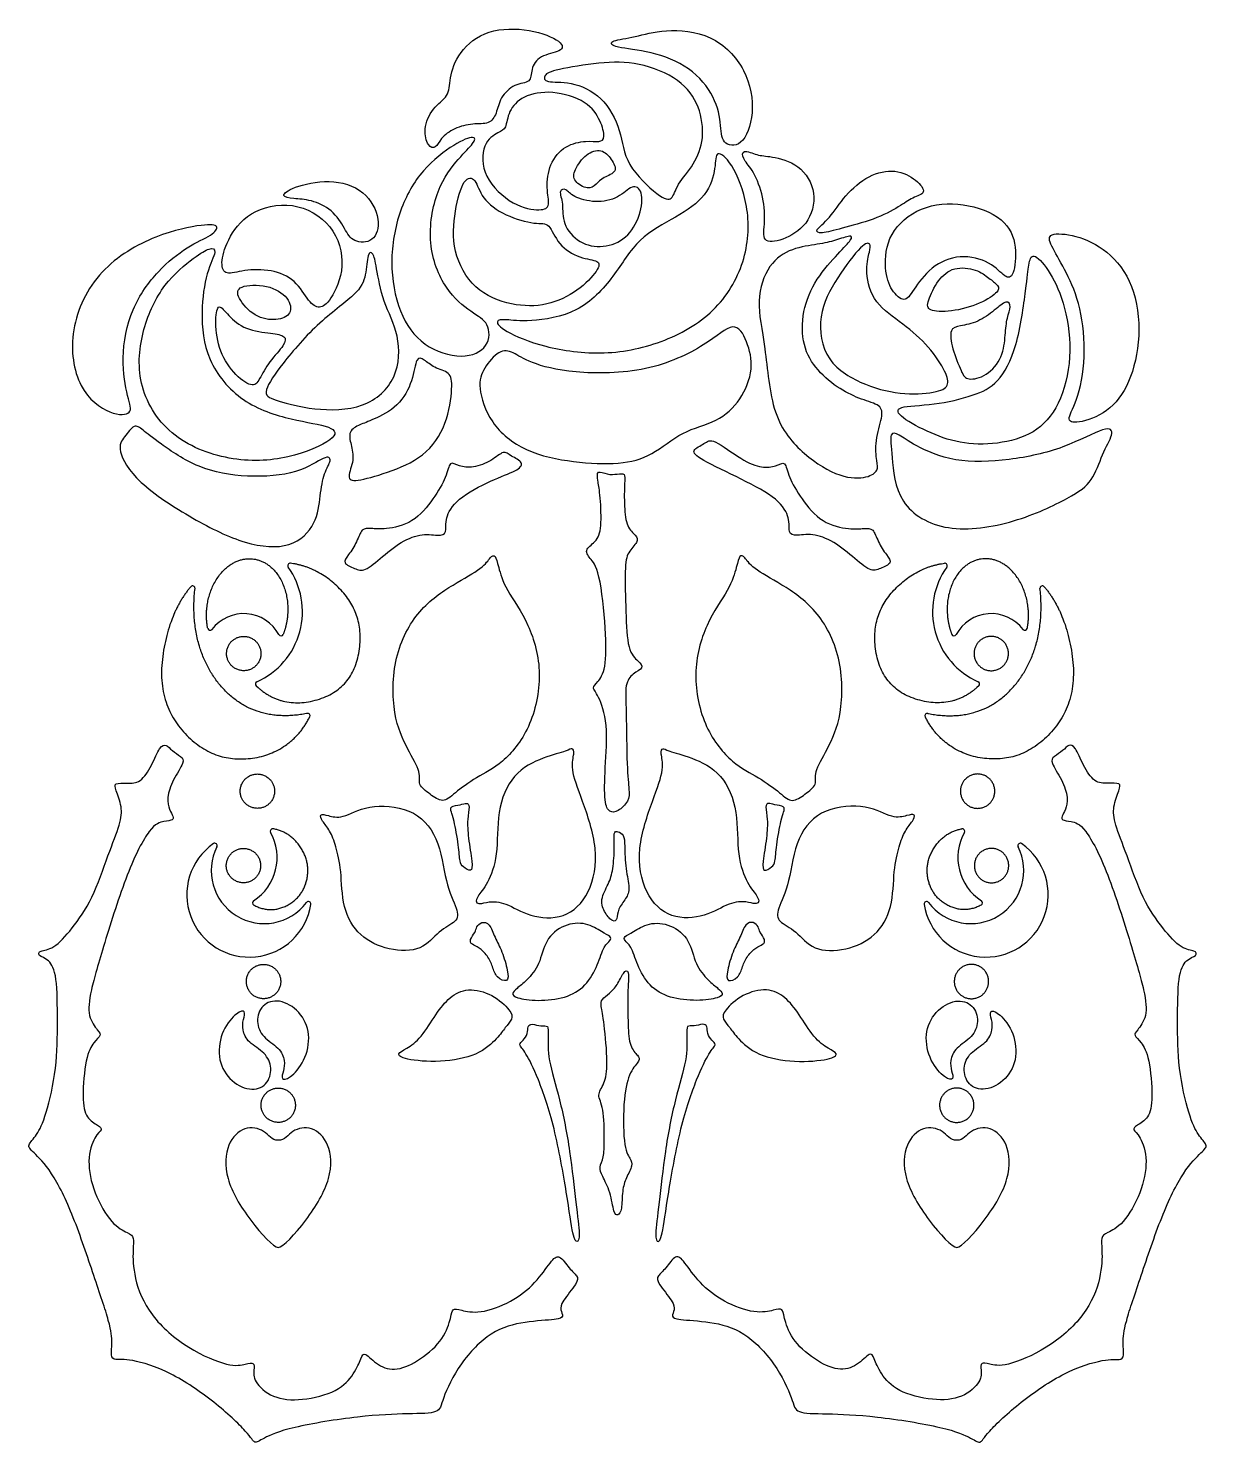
# Model space of a CAD drawing. Header units: millimetres. Extents: x -143 to 143, y -143 to 143.
# Drawn here: x -129.2 to -69.4, y 71.2 to 142.9 of the extents above; entities that cross this region are included whole.
import ezdxf

# ---------------------------------------------------------------- set-up
doc = ezdxf.new("R2010")
doc.units = ezdxf.units.MM
doc.header["$MEASUREMENT"] = 0
doc.layers.add('Default', color=18, linetype='Continuous')

msp = doc.modelspace()

# ---------------------------------------------------------------- linework, layer by layer
at = {"layer": 'Default', "color": 5}
for p, q in [((-120.925, 114.581), (-120.969, 114.528)), ((-77.663, 114.581), (-77.619, 114.528)), ((-117.609, 109.561), (-117.509, 109.47)), ((-80.979, 109.561), (-81.079, 109.47)), ((-115.023, 108.159), (-115.061, 108.151)), ((-114.958, 107.858), (-114.892, 107.981)), ((-83.629, 107.858), (-83.696, 107.981)), ((-83.565, 108.159), (-83.527, 108.151)), ((-117.734, 98.446), (-117.721, 98.439)), ((-80.854, 98.446), (-80.867, 98.439))]:
    msp.add_line(p, q, dxfattribs=at)
for centre, radius, start, end in [((-119.153, 113.318), 3.889, 293.9207, 35.54166), ((-115.889, 115.65), 0.122, 82.67685, 215.54166), ((-79.435, 113.318), 3.889, 144.45834, 246.0793), ((-82.699, 115.65), 0.122, 324.45834, 97.32315), ((-120.831, 114.503), 0.122, 353.47062, 140.50245), ((-77.757, 114.503), 0.122, 39.49755, 186.52938), ((-118.239, 111.194), 2.023, 28.25499, 142.7122), ((-80.349, 111.194), 2.023, 37.2878, 151.74501), ((-119.945, 112.493), 0.122, 191.04258, 322.7122), ((-116.35, 112.209), 0.122, 208.25499, 339.06305), ((-82.238, 112.209), 0.122, 200.93695, 331.74501), ((-78.643, 112.493), 0.122, 217.2878, 348.95742), ((-117.527, 109.652), 0.122, 113.9207, 227.68762), ((-81.061, 109.652), 0.122, 312.31238, 66.0793), ((-114.999, 108.039), 0.122, 331.44443, 101.50609), ((-83.589, 108.039), 0.122, 78.49391, 208.55557), ((-119.155, 100.85), 2.609, 302.7766, 29.32666), ((-116.773, 102.187), 0.122, 80.7588, 209.32666), ((-79.433, 100.85), 2.609, 150.67334, 237.2234), ((-81.815, 102.187), 0.122, 330.67334, 99.2412), ((-117.962, 98.966), 3.163, 125.03848, 351.15251), ((-117.2, 100.19), 2.687, 153.21236, 322.97862), ((-119.708, 101.456), 0.122, 333.21236, 125.03848), ((-80.625, 98.966), 3.163, 188.84749, 54.96152), ((-81.387, 100.19), 2.687, 217.02138, 26.78764), ((-78.879, 101.456), 0.122, 54.96152, 206.78764), ((-117.676, 98.553), 0.122, 122.7766, 241.77821), ((-114.957, 98.498), 0.122, 351.15251, 142.97862), ((-83.631, 98.498), 0.122, 37.02138, 188.84749), ((-80.912, 98.553), 0.122, 298.22179, 57.2234)]:
    msp.add_arc(centre, radius, start, end, dxfattribs=at)
for points in [[(-108.207, 137.302), (-108.055, 137.481), (-107.579, 137.848), (-106.611, 138.082), (-105.775, 138.011), (-105.418, 138.541), (-105.265, 139.377), (-104.516, 140.108), (-103.635, 140.106), (-103.706, 140.799), (-103.278, 141.533), (-102.075, 141.696), (-101.994, 142.196), (-103.675, 142.889), (-105.928, 142.889), (-107.396, 141.696), (-107.834, 140.29), (-107.803, 139.423), (-108.7, 138.891), (-109.159, 137.74), (-108.904, 136.873), (-108.496, 136.771), (-108.36, 137.122), (-108.207, 137.302)], [(-97.835, 141.7), (-97.191, 141.563), (-95.799, 141.096), (-94.387, 139.623), (-94.018, 138.026), (-94.055, 137.007), (-92.989, 136.79), (-92.299, 138.505), (-92.668, 140.838), (-94.473, 142.68), (-96.99, 142.877), (-98.439, 142.41), (-99.667, 142.287), (-99.667, 141.919), (-98.48, 141.837), (-97.835, 141.7)], [(-100.232, 141.113), (-99.516, 141.185), (-98.247, 141.209), (-96.037, 140.325), (-95.092, 138.938), (-94.871, 137.28), (-95.386, 135.966), (-96.322, 134.95), (-96.496, 134.115), (-97.099, 134.254), (-98.956, 135.995), (-99.073, 137.678), (-100.009, 139.503), (-101.715, 140.234), (-102.992, 140.095), (-103.062, 140.524), (-102.539, 140.779), (-100.947, 141.041), (-100.232, 141.113)], [(-100.911, 137.152), (-101.207, 137.133), (-101.962, 136.997), (-102.778, 136.023), (-102.917, 134.743), (-102.685, 133.862), (-103.103, 133.611), (-104.559, 133.834), (-106.192, 135.346), (-106.164, 137.109), (-105.264, 137.665), (-104.939, 137.758), (-104.847, 138.686), (-104.151, 139.474), (-102.62, 139.78), (-100.784, 139.199), (-100.116, 138.179), (-99.903, 137.298), (-100.181, 137.112), (-100.614, 137.171), (-100.911, 137.152)], [(-107.364, 136.245), (-107.696, 135.867), (-108.509, 134.826), (-109, 131.926), (-108.033, 129.546), (-106.653, 128.433), (-105.764, 127.989), (-105.755, 126.707), (-107.088, 126.054), (-109.197, 126.707), (-110.417, 128.407), (-110.892, 131.018), (-110.412, 133.73), (-109.218, 135.787), (-107.475, 137.111), (-106.472, 137.486), (-106.516, 137.094), (-107.032, 136.623), (-107.364, 136.245)], [(-103.643, 128.075), (-103.011, 128.111), (-101.224, 128.37), (-99.425, 130.31), (-98.279, 132.302), (-96.287, 133.307), (-94.7, 134.379), (-94.294, 135.878), (-94.347, 136.759), (-93.518, 136.195), (-92.584, 133.938), (-92.672, 131.205), (-94.118, 128.56), (-96.829, 126.924), (-99.964, 126.251), (-103.117, 126.701), (-105.163, 127.578), (-105.528, 128.089), (-105.017, 128.15), (-104.275, 128.038), (-103.643, 128.075)], [(-100.381, 134.988), (-100.261, 135.098), (-100.046, 135.338), (-99.245, 135.596), (-99.585, 136.259), (-100.092, 136.812), (-100.894, 136.563), (-101.52, 135.688), (-101.548, 135.117), (-100.765, 134.674), (-100.501, 134.877), (-100.381, 134.988)], [(-92.475, 135.673), (-92.297, 135.382), (-91.896, 134.531), (-91.786, 133.058), (-92.007, 131.977), (-90.963, 132.1), (-89.612, 132.861), (-89.121, 134.556), (-90.042, 136.054), (-91.601, 136.422), (-92.191, 136.422), (-92.989, 136.79), (-92.964, 136.275), (-92.653, 135.964), (-92.475, 135.673)], [(-87.9, 132.756), (-87.445, 132.877), (-86.272, 133.177), (-84.937, 133.868), (-84.367, 134.329), (-83.578, 134.511), (-84.088, 135.203), (-85.18, 135.785), (-86.575, 135.482), (-87.789, 134.426), (-88.541, 133.213), (-89.366, 132.606), (-89.002, 132.448), (-88.355, 132.635), (-87.9, 132.756)], [(-114.813, 134.134), (-114.48, 134.047), (-113.726, 133.719), (-113.086, 132.685), (-112.735, 132.02), (-111.617, 131.996), (-111.263, 133.149), (-112.022, 134.723), (-113.903, 135.294), (-115.842, 134.831), (-116.413, 134.358), (-115.724, 134.24), (-115.146, 134.221), (-114.813, 134.134)], [(-106.469, 129.781), (-105.959, 129.318), (-104.64, 128.789), (-102.845, 128.789), (-101.258, 129.546), (-100.22, 130.681), (-100.159, 131.133), (-101.185, 131.194), (-102.345, 131.902), (-102.748, 133.086), (-103.358, 132.915), (-105.016, 133.361), (-106.225, 134.277), (-106.469, 135.315), (-107.079, 135.388), (-107.568, 133.679), (-107.702, 131.567), (-106.979, 130.244), (-106.469, 129.781)], [(-101.459, 134.363), (-101.213, 134.234), (-100.415, 134.007), (-99.217, 134.255), (-98.526, 135.011), (-98.001, 134.698), (-98.084, 133.408), (-98.821, 132.182), (-100, 131.722), (-101.262, 131.952), (-102.119, 132.984), (-102.027, 134.025), (-102.304, 134.716), (-101.889, 134.78), (-101.705, 134.492), (-101.459, 134.363)], [(-118.19, 130.606), (-117.793, 130.662), (-116.814, 130.677), (-115.598, 130.17), (-114.927, 128.961), (-114.405, 128.641), (-113.868, 128.999), (-113.023, 130.761), (-113.62, 133.002), (-115.74, 134.187), (-118.061, 133.637), (-119.129, 132.122), (-119.432, 130.902), (-119.193, 130.343), (-118.586, 130.551), (-118.19, 130.606)], [(-84.26, 129.661), (-84.047, 129.977), (-83.45, 130.824), (-81.937, 131.486), (-80.335, 131.056), (-79.617, 130.194), (-79.208, 130.249), (-79.01, 131.818), (-79.584, 133.283), (-81.771, 134.112), (-83.969, 133.924), (-85.626, 132.521), (-85.803, 130.61), (-85.416, 129.561), (-84.731, 128.931), (-84.474, 129.346), (-84.26, 129.661)], [(-122.566, 130.542), (-123.052, 130.024), (-123.996, 128.751), (-124.502, 126.075), (-124.113, 124.061), (-123.814, 123.32), (-124.918, 123.217), (-126.698, 124.477), (-127.191, 127.595), (-125.67, 130.757), (-122.617, 132.51), (-120.084, 132.991), (-119.473, 132.9), (-119.759, 132.42), (-121.084, 131.861), (-122.081, 131.061), (-122.566, 130.542)], [(-88.129, 131.438), (-88.44, 131.106), (-89.25, 130.222), (-89.964, 128.539), (-89.941, 126.768), (-89.207, 125.523), (-87.991, 124.541), (-86.915, 124.062), (-85.907, 123.788), (-85.838, 123.25), (-86.261, 121.954), (-86.15, 120.864), (-86.058, 120.494), (-86.557, 120.079), (-87.942, 120.051), (-89.863, 121.205), (-91.521, 123.149), (-91.778, 126.893), (-92.324, 129.12), (-91.653, 130.986), (-90.457, 131.769), (-89.082, 131.936), (-88.244, 132.126), (-87.405, 132.439), (-87.383, 132.216), (-87.818, 131.771), (-88.129, 131.438)], [(-86.655, 130.651), (-86.652, 130.231), (-86.474, 129.082), (-84.996, 128.027), (-83.607, 126.937), (-82.662, 125.526), (-82.44, 124.804), (-82.94, 124.437), (-84.685, 124.27), (-86.718, 124.715), (-88.83, 125.937), (-89.197, 128.349), (-88.197, 130.249), (-86.807, 132.072), (-86.441, 131.994), (-86.496, 131.605), (-86.659, 131.072), (-86.655, 130.651)], [(-76.634, 130.654), (-76.381, 130.178), (-75.86, 129.091), (-75.504, 126.552), (-75.908, 124.055), (-76.596, 123.019), (-76.064, 122.807), (-74.41, 123.363), (-73.305, 124.822), (-72.716, 127.247), (-73.071, 129.968), (-74.432, 131.695), (-76.102, 132.443), (-77.512, 132.533), (-77.377, 131.947), (-76.887, 131.13), (-76.634, 130.654)], [(-120.8, 131.213), (-121.196, 130.916), (-122.334, 129.992), (-123.426, 127.711), (-123.734, 124.885), (-122.138, 122.133), (-118.948, 120.87), (-115.912, 120.996), (-113.421, 122.115), (-113.631, 122.717), (-115.758, 122.997), (-118.388, 123.836), (-120.213, 126.052), (-120.442, 128.563), (-120.134, 130.584), (-119.536, 131.703), (-119.956, 131.773), (-120.403, 131.509), (-120.8, 131.213)], [(-116.335, 125.783), (-115.862, 126.399), (-114.532, 127.974), (-112.401, 129.458), (-112.023, 130.339), (-111.981, 131.556), (-111.673, 131.556), (-111.533, 130.899), (-111.212, 129.01), (-110.303, 127.385), (-110.367, 125.104), (-112.051, 123.538), (-114.785, 123.507), (-116.625, 124.044), (-117.367, 124.282), (-116.807, 125.168), (-116.335, 125.783)], [(-78.609, 129.576), (-78.702, 128.85), (-79.015, 126.579), (-80.002, 124.849), (-81.155, 124.272), (-83.27, 123.759), (-85.256, 123.759), (-85.038, 123.183), (-83.398, 122.324), (-81.77, 121.772), (-79.766, 121.805), (-77.928, 122.406), (-76.737, 123.966), (-76.202, 126.547), (-76.648, 129.121), (-77.461, 130.735), (-78.285, 131.593), (-78.452, 130.936), (-78.515, 130.303), (-78.609, 129.576)], [(-80.533, 130.275), (-80.719, 130.414), (-81.196, 130.742), (-82.404, 130.787), (-83.138, 130.026), (-83.657, 128.89), (-83.523, 128.532), (-82.225, 128.505), (-80.686, 128.997), (-79.836, 129.642), (-80.078, 129.91), (-80.346, 130.137), (-80.533, 130.275)], [(-117.657, 128.362), (-117.313, 128.157), (-116.539, 128.039), (-115.774, 128.372), (-115.894, 129.236), (-117.013, 129.93), (-118.585, 129.859), (-118.606, 129.264), (-118.002, 128.566), (-117.657, 128.362)], [(-119.653, 128.095), (-119.662, 127.705), (-119.571, 126.664), (-118.786, 125.356), (-117.774, 124.639), (-117.462, 125.036), (-116.972, 126.006), (-116.112, 126.866), (-116.087, 127.313), (-116.761, 127.415), (-118.196, 127.583), (-119.056, 128.343), (-119.52, 129.001), (-119.645, 128.484), (-119.653, 128.095)], [(-81.901, 127.805), (-81.66, 127.849), (-81.022, 127.969), (-80.154, 128.613), (-79.545, 129.15), (-79.304, 128.801), (-79.563, 128.237), (-79.635, 127.387), (-79.742, 126.206), (-80.574, 125.222), (-81.603, 125.016), (-81.827, 125.392), (-82.364, 126.689), (-82.471, 127.7), (-82.143, 127.76), (-81.901, 127.805)], [(-103.599, 125.943), (-103.118, 125.755), (-101.707, 125.37), (-97.721, 125.398), (-94.656, 126.869), (-93.351, 128.147), (-92.705, 127.047), (-92.361, 125.645), (-93.007, 124.023), (-94.203, 122.896), (-96.031, 122.512), (-97.543, 121.178), (-99.123, 120.766), (-101.487, 120.862), (-104.03, 121.371), (-105.817, 122.855), (-106.408, 124.807), (-106.105, 125.632), (-105.281, 126.635), (-104.594, 126.497), (-104.08, 126.131), (-103.599, 125.943)], [(-111.625, 123.084), (-111.293, 123.232), (-110.357, 123.703), (-109.64, 125.035), (-109.507, 126.294), (-109.098, 126.12), (-108.616, 125.659), (-107.746, 125.475), (-107.643, 124.809), (-107.889, 122.812), (-109.046, 121.123), (-110.992, 120.334), (-112.651, 119.873), (-113.04, 120.068), (-112.61, 121.02), (-112.805, 121.809), (-112.958, 122.474), (-112.354, 122.812), (-111.958, 122.935), (-111.625, 123.084)], [(-122.409, 121.807), (-121.937, 121.466), (-120.58, 120.53), (-118.077, 120.075), (-115.384, 120.29), (-114.031, 121.301), (-113.741, 121.023), (-114.183, 120.391), (-114.373, 119.228), (-114.512, 117.774), (-115.763, 116.472), (-118.128, 116.661), (-120.757, 117.951), (-123.792, 119.911), (-124.702, 121.617), (-124.298, 122.161), (-123.767, 122.856), (-123.412, 122.578), (-122.881, 122.148), (-122.409, 121.807)], [(-84.121, 121.721), (-83.659, 121.474), (-82.276, 120.844), (-79.432, 120.947), (-76.629, 121.563), (-74.37, 122.816), (-74.113, 122.364), (-74.73, 121.337), (-75.192, 119.899), (-76.2, 119.165), (-79.095, 117.779), (-82.709, 117.235), (-85.174, 118.724), (-85.389, 121.373), (-85.512, 122.472), (-85.05, 122.328), (-84.584, 121.968), (-84.121, 121.721)], [(-87.589, 117.529), (-87.95, 117.567), (-88.949, 117.766), (-90.003, 119.058), (-90.653, 120.173), (-90.777, 120.999), (-91.242, 120.669), (-91.944, 120.586), (-92.946, 120.948), (-94.53, 122.165), (-94.84, 121.834), (-95.584, 121.504), (-95.232, 121.091), (-92.957, 120.018), (-91.066, 119.016), (-90.529, 118.004), (-90.653, 117.436), (-90.426, 117.105), (-89.548, 117.302), (-88.484, 117.002), (-87.348, 116.093), (-86.449, 115.298), (-86.005, 115.494), (-85.313, 115.783), (-85.644, 116.145), (-86.108, 116.868), (-86.315, 117.56), (-86.78, 117.539), (-87.227, 117.491), (-87.589, 117.529)], [(-110.999, 117.529), (-110.637, 117.567), (-109.639, 117.766), (-108.585, 119.058), (-107.935, 120.173), (-107.811, 120.999), (-107.346, 120.669), (-106.643, 120.586), (-105.642, 120.948), (-105.042, 121.536), (-104.733, 121.206), (-103.989, 120.875), (-104.34, 120.462), (-105.631, 120.018), (-107.521, 119.016), (-108.059, 118.004), (-107.935, 117.436), (-108.162, 117.105), (-109.04, 117.302), (-110.104, 117.002), (-111.24, 116.093), (-112.139, 115.298), (-112.583, 115.494), (-113.275, 115.783), (-112.944, 116.145), (-112.479, 116.868), (-112.273, 117.56), (-111.808, 117.539), (-111.36, 117.491), (-110.999, 117.529)], [(-100.184, 119.222), (-100.147, 118.842), (-100.079, 117.677), (-100.296, 116.874), (-100.997, 116.491), (-100.716, 116.019), (-100.206, 115.535), (-99.85, 112.266), (-99.875, 110.346), (-100.309, 109.702), (-100.618, 109.479), (-100.284, 109.144), (-99.755, 107.707), (-99.94, 105.307), (-99.973, 103.564), (-99.699, 103.125), (-99.294, 103.147), (-98.69, 103.717), (-98.69, 104.243), (-98.822, 105.252), (-98.844, 108.491), (-98.931, 109.665), (-98.526, 110.191), (-97.923, 110.465), (-98.219, 110.794), (-98.789, 111.287), (-98.877, 113.266), (-98.927, 115.611), (-98.798, 116.341), (-98.214, 116.856), (-98.343, 117.182), (-98.832, 117.568), (-98.961, 118.622), (-98.944, 119.935), (-98.884, 120.347), (-99.294, 120.287), (-99.802, 120.244), (-100.36, 120.518), (-100.3, 119.96), (-100.221, 119.603), (-100.184, 119.222)], [(-109.319, 113.311), (-109.842, 112.7), (-110.705, 111.07), (-110.713, 107.965), (-109.918, 106.301), (-109.203, 105.091), (-109.457, 104.572), (-108.8, 104.053), (-108.131, 103.592), (-107.613, 104.076), (-106.46, 104.941), (-105.148, 105.551), (-103.672, 107.312), (-103.036, 110.193), (-103.745, 112.765), (-105.01, 114.481), (-105.353, 115.655), (-105.478, 116.223), (-105.737, 116.12), (-106.069, 115.544), (-107.571, 114.735), (-108.797, 113.922), (-109.319, 113.311)], [(-89.269, 113.311), (-88.746, 112.7), (-87.882, 111.07), (-87.875, 107.965), (-88.67, 106.301), (-89.384, 105.091), (-89.131, 104.572), (-89.788, 104.053), (-90.457, 103.592), (-90.975, 104.076), (-92.128, 104.941), (-93.44, 105.551), (-94.916, 107.312), (-95.551, 110.193), (-94.843, 112.765), (-93.578, 114.481), (-93.235, 115.655), (-93.11, 116.223), (-92.851, 116.12), (-92.519, 115.544), (-91.017, 114.735), (-89.791, 113.922), (-89.269, 113.311)], [(-125.122, 100.935), (-125.361, 100.279), (-125.904, 98.689), (-126.95, 97.211), (-127.911, 96.16), (-128.616, 96.16), (-128.706, 95.865), (-128.103, 95.711), (-127.693, 94.943), (-127.681, 92.554), (-127.692, 90.194), (-128.269, 87.67), (-128.733, 86.744), (-129.246, 86.254), (-128.989, 85.986), (-127.999, 85.054), (-126.869, 82.745), (-125.798, 79.535), (-124.983, 77.147), (-124.89, 76.215), (-124.983, 75.574), (-124.808, 75.341), (-124.086, 75.481), (-121.99, 74.832), (-119.67, 73.259), (-117.903, 71.583), (-117.71, 71.093), (-117.349, 71.377), (-116.059, 71.957), (-112.244, 72.576), (-109.768, 72.666), (-108.26, 72.666), (-108.26, 73.246), (-107.322, 75.233), (-105.71, 76.896), (-103.976, 77.35), (-102.269, 77.417), (-102.011, 77.575), (-102.202, 77.912), (-102.157, 78.305), (-101.281, 79.326), (-101.303, 79.641), (-101.73, 79.978), (-102.258, 80.786), (-102.651, 80.427), (-103.415, 79.282), (-104.65, 78.293), (-106.335, 77.698), (-107.267, 77.923), (-107.682, 78.012), (-107.716, 77.619), (-108.047, 76.46), (-109.272, 75.364), (-110.505, 74.788), (-111.447, 75.062), (-112.15, 75.839), (-112.269, 75.519), (-112.607, 74.696), (-113.414, 73.765), (-115.324, 73.29), (-116.813, 73.418), (-117.791, 74.332), (-117.709, 74.907), (-117.709, 75.273), (-118.092, 75.181), (-118.888, 74.999), (-121.047, 75.887), (-123.081, 77.629), (-123.847, 79.598), (-123.868, 81.064), (-123.777, 81.603), (-124.051, 81.813), (-124.919, 82.197), (-125.866, 83.85), (-126.213, 85.532), (-125.783, 86.804), (-125.369, 87.053), (-125.571, 87.265), (-126.235, 87.606), (-126.447, 88.573), (-126.257, 90.776), (-125.836, 91.525), (-125.433, 91.872), (-125.592, 92.012), (-126.164, 92.782), (-126.052, 93.967), (-125.378, 96.265), (-124.135, 100.231), (-122.946, 102.534), (-122.248, 102.691), (-121.797, 102.748), (-121.797, 102.916), (-122.011, 103.254), (-122.158, 103.851), (-121.854, 104.781), (-121.201, 105.738), (-121.392, 105.963), (-121.899, 106.267), (-122.158, 106.605), (-122.495, 106.526), (-122.889, 105.513), (-123.475, 104.612), (-124.15, 104.612), (-124.826, 104.646), (-124.747, 104.331), (-124.387, 103.408), (-124.465, 102.62), (-124.882, 101.59), (-125.122, 100.935)], [(-105.889, 99.606), (-105.704, 99.946), (-105.33, 100.878), (-105.433, 103.204), (-104.665, 105.151), (-102.981, 105.976), (-101.767, 106.263), (-101.606, 106.434), (-101.435, 106.182), (-101.71, 105.438), (-101.114, 103.868), (-100.212, 101.268), (-100.626, 98.944), (-101.979, 97.69), (-103.778, 97.821), (-105.011, 98.617), (-105.863, 98.626), (-106.288, 98.474), (-106.483, 98.577), (-106.44, 98.838), (-106.074, 99.266), (-105.889, 99.606)], [(-92.699, 99.606), (-92.884, 99.946), (-93.258, 100.878), (-93.155, 103.204), (-93.922, 105.151), (-95.607, 105.976), (-96.821, 106.263), (-96.981, 106.434), (-97.153, 106.182), (-96.878, 105.438), (-97.474, 103.868), (-98.376, 101.268), (-97.961, 98.944), (-96.609, 97.69), (-94.809, 97.821), (-93.577, 98.617), (-92.725, 98.626), (-92.299, 98.474), (-92.105, 98.577), (-92.148, 98.838), (-92.514, 99.266), (-92.699, 99.606)], [(-73.466, 100.935), (-73.226, 100.279), (-72.684, 98.689), (-71.638, 97.211), (-70.677, 96.16), (-69.972, 96.16), (-69.882, 95.865), (-70.484, 95.711), (-70.894, 94.943), (-70.907, 92.554), (-70.896, 90.194), (-70.319, 87.67), (-69.855, 86.744), (-69.342, 86.254), (-69.598, 85.986), (-70.589, 85.054), (-71.719, 82.745), (-72.79, 79.535), (-73.605, 77.147), (-73.698, 76.215), (-73.605, 75.574), (-73.78, 75.341), (-74.502, 75.481), (-76.597, 74.832), (-78.918, 73.259), (-80.685, 71.583), (-80.878, 71.093), (-81.239, 71.377), (-82.529, 71.957), (-86.344, 72.576), (-88.819, 72.666), (-90.328, 72.666), (-90.328, 73.246), (-91.266, 75.233), (-92.878, 76.896), (-94.612, 77.35), (-96.319, 77.417), (-96.577, 77.575), (-96.386, 77.912), (-96.431, 78.305), (-97.307, 79.326), (-97.285, 79.641), (-96.858, 79.978), (-96.33, 80.786), (-95.937, 80.427), (-95.173, 79.282), (-93.938, 78.293), (-92.253, 77.698), (-91.321, 77.923), (-90.905, 78.012), (-90.872, 77.619), (-90.541, 76.46), (-89.316, 75.364), (-88.082, 74.788), (-87.141, 75.062), (-86.437, 75.839), (-86.319, 75.519), (-85.981, 74.696), (-85.174, 73.765), (-83.264, 73.29), (-81.775, 73.418), (-80.797, 74.332), (-80.879, 74.907), (-80.879, 75.273), (-80.495, 75.181), (-79.7, 74.999), (-77.541, 75.887), (-75.507, 77.629), (-74.741, 79.598), (-74.72, 81.064), (-74.811, 81.603), (-74.537, 81.813), (-73.669, 82.197), (-72.722, 83.85), (-72.375, 85.532), (-72.805, 86.804), (-73.219, 87.053), (-73.017, 87.265), (-72.353, 87.606), (-72.141, 88.573), (-72.331, 90.776), (-72.752, 91.525), (-73.155, 91.872), (-72.996, 92.012), (-72.424, 92.782), (-72.536, 93.967), (-73.21, 96.265), (-74.452, 100.231), (-75.642, 102.534), (-76.34, 102.691), (-76.79, 102.748), (-76.79, 102.916), (-76.577, 103.254), (-76.43, 103.851), (-76.734, 104.781), (-77.387, 105.738), (-77.196, 105.963), (-76.689, 106.267), (-76.43, 106.605), (-76.092, 106.526), (-75.698, 105.513), (-75.113, 104.612), (-74.438, 104.612), (-73.762, 104.646), (-73.841, 104.331), (-74.201, 103.408), (-74.122, 102.62), (-73.706, 101.59), (-73.466, 100.935)], [(-113.571, 101.386), (-113.474, 101.057), (-113.278, 100.261), (-113.269, 98.286), (-112.418, 96.819), (-110.9, 96.113), (-109.149, 96.098), (-108.362, 97.182), (-107.382, 97.595), (-107.362, 98.162), (-108.032, 99.502), (-108.314, 101.977), (-109.717, 103.422), (-112.019, 103.553), (-113.293, 102.781), (-113.983, 102.998), (-114.416, 103.08), (-114.293, 102.719), (-113.86, 102.235), (-113.667, 101.715), (-113.571, 101.386)], [(-107.579, 102.676), (-107.513, 102.383), (-107.322, 101.391), (-107.297, 100.581), (-107.154, 100.394), (-106.674, 100.083), (-106.637, 100.513), (-106.874, 101.914), (-106.917, 102.817), (-106.768, 103.49), (-106.936, 103.646), (-107.229, 103.521), (-107.808, 103.459), (-107.715, 103.148), (-107.644, 102.969), (-107.579, 102.676)], [(-91.009, 102.676), (-91.075, 102.383), (-91.266, 101.391), (-91.291, 100.581), (-91.434, 100.394), (-91.914, 100.083), (-91.951, 100.513), (-91.714, 101.914), (-91.671, 102.817), (-91.82, 103.49), (-91.652, 103.646), (-91.359, 103.521), (-90.78, 103.459), (-90.873, 103.148), (-90.944, 102.969), (-91.009, 102.676)], [(-85.017, 101.386), (-85.114, 101.057), (-85.31, 100.261), (-85.319, 98.286), (-86.17, 96.819), (-87.688, 96.113), (-89.439, 96.098), (-90.226, 97.182), (-91.205, 97.595), (-91.226, 98.162), (-90.556, 99.502), (-90.274, 101.977), (-88.871, 103.422), (-86.569, 103.553), (-85.294, 102.781), (-84.604, 102.998), (-84.171, 103.08), (-84.295, 102.719), (-84.728, 102.235), (-84.92, 101.715), (-85.017, 101.386)], [(-99.46, 101.343), (-99.461, 101.014), (-99.51, 100.205), (-99.725, 99.538), (-100.207, 98.702), (-99.933, 97.998), (-99.51, 97.554), (-99.294, 97.702), (-99.294, 98.235), (-98.844, 98.79), (-98.637, 99.257), (-98.896, 100.234), (-98.933, 101.548), (-98.948, 102.007), (-99.294, 102.193), (-99.503, 102.178), (-99.459, 101.672), (-99.46, 101.343)], [(-106.313, 96.265), (-106.175, 96.174), (-105.868, 95.881), (-105.621, 95.321), (-105.457, 94.756), (-104.809, 94.482), (-104.837, 95.069), (-105.138, 96.128), (-105.522, 96.797), (-105.769, 97.538), (-106.208, 97.609), (-106.455, 97.335), (-106.483, 97.077), (-106.812, 96.677), (-106.691, 96.43), (-106.45, 96.357), (-106.313, 96.265)], [(-103.881, 94.663), (-103.677, 94.865), (-103.213, 95.405), (-102.99, 96.701), (-102.013, 97.499), (-100.851, 97.582), (-100.054, 97.039), (-99.607, 96.848), (-99.62, 96.637), (-99.983, 96.433), (-100.271, 95.424), (-100.877, 94.307), (-101.917, 93.701), (-103.366, 93.561), (-104.502, 93.733), (-104.662, 93.956), (-104.438, 94.193), (-104.085, 94.461), (-103.881, 94.663)], [(-94.707, 94.663), (-94.911, 94.865), (-95.375, 95.405), (-95.598, 96.701), (-96.575, 97.499), (-97.736, 97.582), (-98.534, 97.039), (-98.981, 96.848), (-98.968, 96.637), (-98.604, 96.433), (-98.317, 95.424), (-97.711, 94.307), (-96.671, 93.701), (-95.222, 93.561), (-94.086, 93.733), (-93.926, 93.956), (-94.149, 94.193), (-94.503, 94.461), (-94.707, 94.663)], [(-92.275, 96.265), (-92.412, 96.174), (-92.72, 95.881), (-92.967, 95.321), (-93.131, 94.756), (-93.779, 94.482), (-93.751, 95.069), (-93.449, 96.128), (-93.065, 96.797), (-92.818, 97.538), (-92.38, 97.609), (-92.133, 97.335), (-92.105, 97.077), (-91.776, 96.677), (-91.897, 96.43), (-92.138, 96.357), (-92.275, 96.265)], [(-99.971, 92.348), (-99.907, 91.833), (-99.763, 90.284), (-99.943, 89.368), (-100.377, 88.796), (-99.968, 88.264), (-99.968, 86.43), (-99.968, 85.629), (-100.254, 85.139), (-100.09, 84.754), (-99.641, 83.912), (-99.477, 82.767), (-99.294, 82.685), (-99.052, 82.947), (-99.068, 83.994), (-98.864, 84.607), (-98.496, 85.278), (-98.635, 85.547), (-99.011, 86.161), (-99.003, 88.819), (-98.659, 90.045), (-98.128, 90.593), (-98.226, 90.781), (-98.692, 91.247), (-98.758, 92.283), (-98.798, 94.02), (-98.676, 95.23), (-99.003, 95.067), (-99.294, 94.372), (-99.698, 93.963), (-100.123, 93.66), (-100.148, 93.374), (-100.035, 92.863), (-99.971, 92.348)], [(-108.505, 92.881), (-108.741, 92.529), (-109.235, 91.69), (-110.027, 91.119), (-110.512, 90.923), (-110.18, 90.608), (-108.282, 90.438), (-106.324, 90.796), (-105.328, 91.732), (-104.988, 92.243), (-104.604, 92.668), (-104.639, 93.052), (-105.617, 93.945), (-106.903, 94.269), (-107.814, 93.801), (-108.268, 93.233), (-108.505, 92.881)], [(-90.083, 92.881), (-89.846, 92.529), (-89.353, 91.69), (-88.561, 91.119), (-88.076, 90.923), (-88.408, 90.608), (-90.306, 90.438), (-92.264, 90.796), (-93.26, 91.732), (-93.6, 92.243), (-93.983, 92.668), (-93.949, 93.052), (-92.97, 93.945), (-91.685, 94.269), (-90.774, 93.801), (-90.32, 93.233), (-90.083, 92.881)], [(-116.228, 90.041), (-116.187, 90.203), (-116.132, 90.54), (-116.409, 91.219), (-117.306, 91.729), (-117.639, 92.536), (-117.36, 93.417), (-116.456, 93.717), (-115.362, 93.092), (-114.817, 91.916), (-115.113, 90.486), (-115.942, 89.603), (-116.379, 89.568), (-116.269, 89.879), (-116.228, 90.041)], [(-82.36, 90.041), (-82.401, 90.203), (-82.455, 90.54), (-82.179, 91.219), (-81.281, 91.729), (-80.949, 92.536), (-81.228, 93.417), (-82.132, 93.717), (-83.225, 93.092), (-83.771, 91.916), (-83.475, 90.486), (-82.646, 89.603), (-82.209, 89.568), (-82.319, 89.879), (-82.36, 90.041)], [(-118.254, 92.634), (-118.291, 92.471), (-118.335, 92.133), (-118.039, 91.462), (-117.126, 90.979), (-116.77, 90.181), (-117.024, 89.293), (-117.918, 88.967), (-119.03, 89.559), (-119.61, 90.719), (-119.356, 92.157), (-118.552, 93.063), (-118.117, 93.111), (-118.218, 92.797), (-118.254, 92.634)], [(-80.334, 92.634), (-80.297, 92.471), (-80.253, 92.133), (-80.549, 91.462), (-81.461, 90.979), (-81.818, 90.181), (-81.564, 89.293), (-80.67, 88.967), (-79.558, 89.559), (-78.978, 90.719), (-79.232, 92.157), (-80.036, 93.063), (-80.471, 93.111), (-80.37, 92.797), (-80.334, 92.634)], [(-103.303, 89.576), (-103.052, 88.95), (-102.472, 87.286), (-101.833, 83.627), (-101.534, 81.506), (-101.352, 81.311), (-101.157, 81.571), (-101.404, 83.197), (-101.677, 85.956), (-102.216, 88.695), (-102.847, 90.685), (-102.804, 91.884), (-102.787, 92.379), (-103.151, 92.275), (-103.647, 92.449), (-103.864, 92.318), (-103.82, 91.927), (-104.081, 91.562), (-104.342, 91.389), (-103.977, 91.041), (-103.554, 90.202), (-103.303, 89.576)], [(-95.285, 89.576), (-95.536, 88.95), (-96.115, 87.286), (-96.754, 83.627), (-97.054, 81.506), (-97.236, 81.311), (-97.431, 81.571), (-97.184, 83.197), (-96.911, 85.956), (-96.372, 88.695), (-95.74, 90.685), (-95.784, 91.884), (-95.801, 92.379), (-95.436, 92.275), (-94.941, 92.449), (-94.724, 92.318), (-94.767, 91.927), (-94.507, 91.562), (-94.246, 91.389), (-94.611, 91.041), (-95.034, 90.202), (-95.285, 89.576)], [(-116.491, 86.519), (-116.816, 86.519), (-117.14, 87.069), (-118.209, 87.268), (-119.118, 86.42), (-119.275, 84.646), (-117.992, 82.439), (-116.714, 81.083), (-116.491, 81.083)], [(-116.491, 81.083), (-116.267, 81.083), (-114.99, 82.439), (-113.706, 84.646), (-113.864, 86.42), (-114.773, 87.268), (-115.842, 87.069), (-116.166, 86.519), (-116.491, 86.519)], [(-82.097, 86.519), (-82.422, 86.519), (-82.746, 87.069), (-83.815, 87.268), (-84.724, 86.42), (-84.882, 84.646), (-83.598, 82.439), (-82.32, 81.083), (-82.097, 81.083)], [(-82.097, 81.083), (-81.874, 81.083), (-80.596, 82.439), (-79.312, 84.646), (-79.47, 86.42), (-80.379, 87.268), (-81.448, 87.069), (-81.772, 86.519), (-82.097, 86.519)]]:
    msp.add_open_spline(points, degree=3, dxfattribs=at)
for points, weights, knots in [([(-120.065, 112.47), (-120.162, 112.964), (-120.111, 113.481), (-119.847, 116.193), (-117.802, 115.994), (-115.757, 115.795), (-116.021, 113.083), (-116.068, 112.604), (-116.236, 112.166)], [0.890250623425, 0.926862225823, 1, 0.707106781187, 1, 0.707106781187, 1, 0.931799620847, 0.895360248216], [34.979023, 34.979023, 34.979023, 35.371263, 35.371263, 36.94206, 36.94206, 38.512856, 38.512856, 38.878617, 38.878617, 38.878617]), ([(-117.509, 109.47), (-116.26, 108.333), (-112.764, 109.372), (-112.067, 112.964), (-114.304, 115.57), (-115.874, 115.771)], [1, 0.891729892505, 0.891729892505, 0.891729892505, 0.891729892505, 0.998246652417], [58.267779, 58.267779, 58.267779, 60.89234, 63.516901, 66.141462, 68.744685, 68.744685, 68.744685]), ([(-81.079, 109.47), (-82.328, 108.333), (-85.823, 109.372), (-86.521, 112.964), (-84.283, 115.57), (-82.714, 115.771)], [1, 0.891729892505, 0.891729892505, 0.891729892505, 0.891729892505, 0.998246601626], [58.267779, 58.267779, 58.267779, 60.89234, 63.516902, 66.141463, 68.744685, 68.744685, 68.744685]), ([(-78.523, 112.47), (-78.426, 112.964), (-78.477, 113.481), (-78.74, 116.193), (-80.785, 115.994), (-82.83, 115.795), (-82.567, 113.083), (-82.52, 112.604), (-82.352, 112.166)], [0.890250623425, 0.926862225823, 1, 0.707106781187, 1, 0.707106781187, 1, 0.931799620847, 0.895360248216], [34.979023, 34.979023, 34.979023, 35.371263, 35.371263, 36.94206, 36.94206, 38.512856, 38.512856, 38.878617, 38.878617, 38.878617]), ([(-115.061, 108.151), (-117.759, 107.602), (-121.052, 111.5), (-120.71, 114.49)], [1, 0.891128296589, 0.891128296589, 0.998442856228], [-883.924151, -883.924151, -883.924151, -879.864737, -875.834457, -875.834457, -875.834457]), ([(-83.527, 108.151), (-80.829, 107.602), (-77.536, 111.5), (-77.878, 114.49)], [1, 0.891128296589, 0.891128296589, 0.9984429074], [-883.924151, -883.924151, -883.924151, -879.864737, -875.834457, -875.834457, -875.834457]), ([(-117.509, 111.669), (-117.985, 112.399), (-118.714, 111.924), (-119.444, 111.448), (-118.968, 110.719), (-118.493, 109.989), (-117.763, 110.464), (-117.034, 110.94), (-117.509, 111.669)], [1, 0.707106781187, 1, 0.707106781187, 1, 0.707106781187, 1, 0.707106781187, 1], [0, 0, 0, 1.119635, 1.119635, 2.239269, 2.239269, 3.358904, 3.358904, 4.478539, 4.478539, 4.478539]), ([(-81.079, 111.669), (-80.603, 112.399), (-79.874, 111.924), (-79.144, 111.448), (-79.619, 110.719), (-80.095, 109.989), (-80.824, 110.464), (-81.554, 110.94), (-81.079, 111.669)], [1, 0.707106781187, 1, 0.707106781187, 1, 0.707106781187, 1, 0.707106781187, 1], [0, 0, 0, 1.119635, 1.119635, 2.239269, 2.239269, 3.358904, 3.358904, 4.478539, 4.478539, 4.478539]), ([(-116.818, 104.691), (-117.293, 105.421), (-118.023, 104.946), (-118.752, 104.47), (-118.277, 103.741), (-117.802, 103.011), (-117.072, 103.486), (-116.342, 103.962), (-116.818, 104.691)], [1, 0.707106781187, 1, 0.707106781187, 1, 0.707106781187, 1, 0.707106781187, 1], [0, 0, 0, 1.119635, 1.119635, 2.239269, 2.239269, 3.358904, 3.358904, 4.478539, 4.478539, 4.478539]), ([(-81.77, 104.691), (-81.295, 105.421), (-80.565, 104.946), (-79.835, 104.47), (-80.311, 103.741), (-80.786, 103.011), (-81.516, 103.486), (-82.245, 103.962), (-81.77, 104.691)], [1, 0.707106781187, 1, 0.707106781187, 1, 0.707106781187, 1, 0.707106781187, 1], [0, 0, 0, 1.119635, 1.119635, 2.239269, 2.239269, 3.358904, 3.358904, 4.478539, 4.478539, 4.478539]), ([(-117.721, 98.439), (-116.886, 97.991), (-115.243, 98.839), (-114.845, 100.602), (-115.898, 102.169), (-116.754, 102.308)], [1, 0.91502572374, 0.91502572374, 0.91502572374, 0.91502572374, 0.997289035404], [29.627212, 29.627212, 29.627212, 30.987487, 32.347762, 33.708037, 35.046437, 35.046437, 35.046437]), ([(-80.867, 98.439), (-81.702, 97.991), (-83.345, 98.839), (-83.742, 100.602), (-82.69, 102.169), (-81.834, 102.308)], [1, 0.91502572374, 0.91502572374, 0.91502572374, 0.91502572374, 0.99728907463], [29.627212, 29.627212, 29.627212, 30.987487, 32.347762, 33.708037, 35.046437, 35.046437, 35.046437]), ([(-117.523, 100.918), (-117.999, 101.647), (-118.728, 101.172), (-119.458, 100.696), (-118.982, 99.967), (-118.507, 99.237), (-117.777, 99.713), (-117.048, 100.188), (-117.523, 100.918)], [1, 0.707106781187, 1, 0.707106781187, 1, 0.707106781187, 1, 0.707106781187, 1], [0, 0, 0, 1.119635, 1.119635, 2.239269, 2.239269, 3.358904, 3.358904, 4.478539, 4.478539, 4.478539]), ([(-81.065, 100.918), (-80.589, 101.647), (-79.86, 101.172), (-79.13, 100.696), (-79.605, 99.967), (-80.081, 99.237), (-80.81, 99.713), (-81.54, 100.188), (-81.065, 100.918)], [1, 0.707106781187, 1, 0.707106781187, 1, 0.707106781187, 1, 0.707106781187, 1], [0, 0, 0, 1.119635, 1.119635, 2.239269, 2.239269, 3.358904, 3.358904, 4.478539, 4.478539, 4.478539]), ([(-116.507, 95.042), (-116.982, 95.772), (-117.712, 95.296), (-118.441, 94.821), (-117.966, 94.091), (-117.491, 93.362), (-116.761, 93.837), (-116.031, 94.312), (-116.507, 95.042)], [1, 0.707106781187, 1, 0.707106781187, 1, 0.707106781187, 1, 0.707106781187, 1], [0, 0, 0, 1.119635, 1.119635, 2.239269, 2.239269, 3.358904, 3.358904, 4.478539, 4.478539, 4.478539]), ([(-82.081, 95.042), (-81.606, 95.772), (-80.876, 95.296), (-80.146, 94.821), (-80.622, 94.091), (-81.097, 93.362), (-81.827, 93.837), (-82.556, 94.312), (-82.081, 95.042)], [1, 0.707106781187, 1, 0.707106781187, 1, 0.707106781187, 1, 0.707106781187, 1], [0, 0, 0, 1.119635, 1.119635, 2.239269, 2.239269, 3.358904, 3.358904, 4.478539, 4.478539, 4.478539]), ([(-115.761, 88.77), (-116.237, 89.5), (-116.966, 89.024), (-117.696, 88.549), (-117.22, 87.819), (-116.745, 87.09), (-116.015, 87.565), (-115.286, 88.04), (-115.761, 88.77)], [1, 0.707106781187, 1, 0.707106781187, 1, 0.707106781187, 1, 0.707106781187, 1], [0, 0, 0, 1.119635, 1.119635, 2.239269, 2.239269, 3.358904, 3.358904, 4.478539, 4.478539, 4.478539]), ([(-82.827, 88.77), (-82.351, 89.5), (-81.622, 89.024), (-80.892, 88.549), (-81.367, 87.819), (-81.843, 87.09), (-82.572, 87.565), (-83.302, 88.04), (-82.827, 88.77)], [1, 0.707106781187, 1, 0.707106781187, 1, 0.707106781187, 1, 0.707106781187, 1], [0, 0, 0, 1.119635, 1.119635, 2.239269, 2.239269, 3.358904, 3.358904, 4.478539, 4.478539, 4.478539])]:
    msp.add_rational_spline(points, weights, degree=2, knots=knots, dxfattribs=at)
for points in [[(-120.969, 114.528), (-122.112, 113.141), (-122.62, 108.614), (-119.781, 105.627), (-115.892, 106.143), (-114.958, 107.858)], [(-77.619, 114.528), (-76.476, 113.141), (-75.968, 108.614), (-78.807, 105.627), (-82.696, 106.143), (-83.629, 107.858)]]:
    msp.add_rational_spline(points, [1, 0.91348925296, 0.91348925296, 0.91348925296, 0.91348925296, 1], degree=2, dxfattribs=at)

doc.saveas('drawing.dxf')
